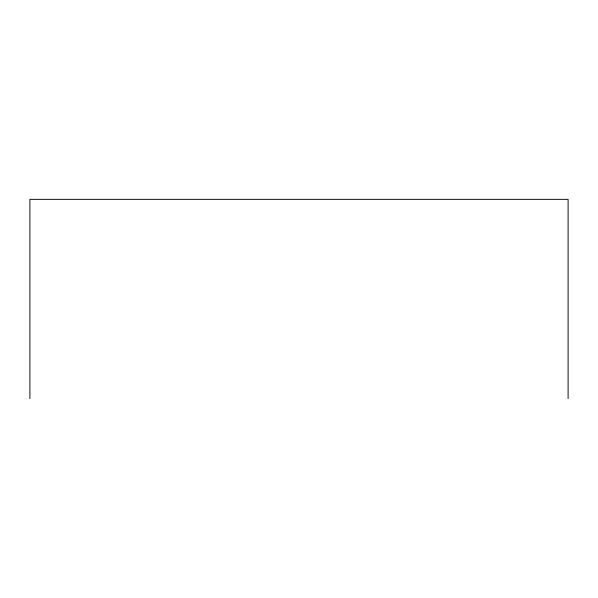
<?xml version="1.0" encoding="UTF-8"?>
<svg xmlns="http://www.w3.org/2000/svg" width="598" height="598" viewBox="0 0 598 598"><rect width="100%" height="100%" fill="white"/><g stroke="black" fill="none" stroke-linecap="round" stroke-linejoin="round"><path stroke-width="0.9" d="M568.1 398.649L568.1 199.351L29.9 199.351L29.9 398.649"/></g></svg>
